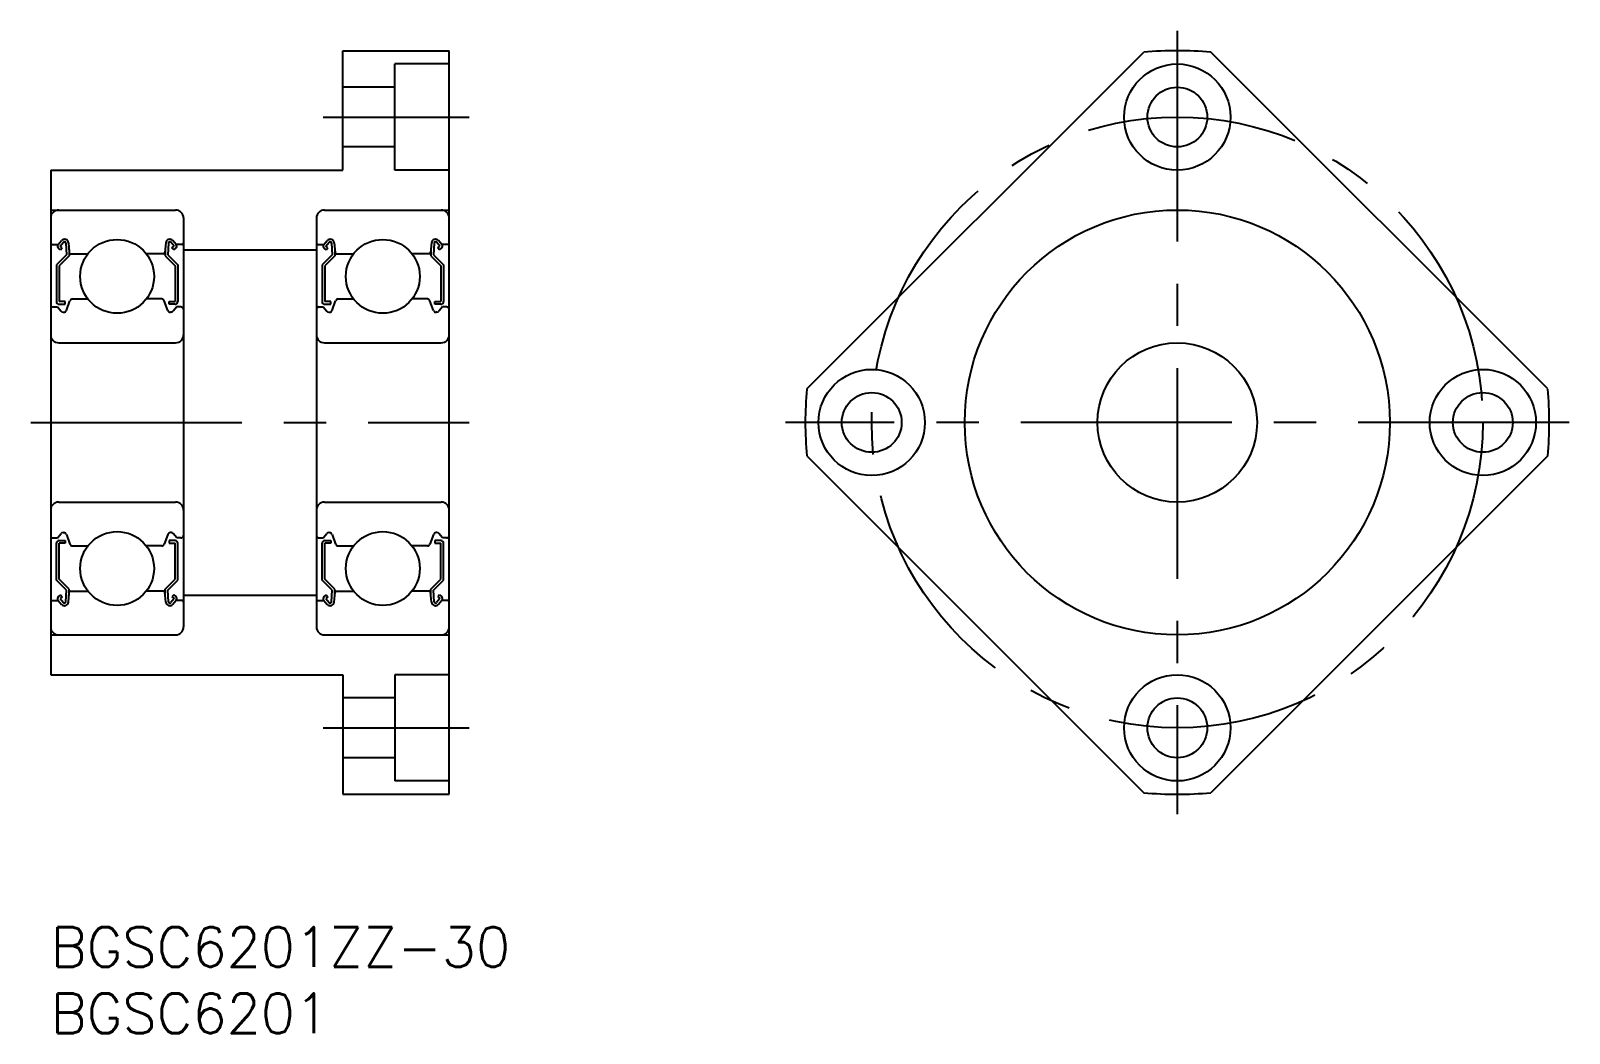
# Model space of a CAD drawing. Extents: x -2 to 114, y -8 to 67.
import ezdxf

# ---------------------------------------------------------------- set-up
doc = ezdxf.new("R2010")
doc.units = 0
doc.header["$LTSCALE"] = 0.5
doc.linetypes.add('CENTER', pattern=[50.8, 31.75, -6.35, 6.35, -6.35])
for name, color, linetype in [('MSM_CENTER', 1, 'CENTER'), ('MSM_CONTINUOUS', 7, 'CONTINUOUS'), ('MSM_PART_NUMBER', 7, 'CONTINUOUS')]:
    doc.layers.add(name, color=color, linetype=linetype)
doc.styles.get("Standard").update_dxf_attribs({"font": 'txt.shx', "height": 3, "bigfont": 'bigfont.shx'})

# ---------------------------------------------------------------- blocks, each defined once
blk = doc.blocks.new('*U1')
at = {"layer": 'MSM_PART_NUMBER'}
blk.add_text('BGSC6201ZZ-30', height=3, dxfattribs=at).set_placement((0, -3))
blk = doc.blocks.new('*U2')
at = {"layer": 'MSM_PART_NUMBER'}
blk.add_text('BGSC6201', height=3, dxfattribs=at).set_placement((0, -8))

msp = doc.modelspace()

# ---------------------------------------------------------------- linework, layer by layer
at = {"layer": 'MSM_CENTER'}
for p, q in [((84.8, 67.5), (84.8, 8.5)), ((20.5, 61), (31.5, 61)), ((-1.5, 38), (31.5, 38)), ((114.3, 38), (55.3, 38)), ((20.5, 15), (31.5, 15))]:
    msp.add_line(p, q, dxfattribs=at)
msp.add_circle((84.8, 38), 23, dxfattribs=at)
at = {"layer": 'MSM_CONTINUOUS'}
for p, q in [((22, 66), (30, 66)), ((22, 57), (22, 66)), ((30, 65), (25.9, 65)), ((25.9, 57), (25.9, 65)), ((30, 10), (30, 66)), ((56.92, 40.52), (82.28, 65.89)), ((112.69, 40.52), (87.32, 65.89)), ((25.9, 63.25), (22, 63.25)), ((25.9, 58.75), (22, 58.75)), ((0, 57), (0, 19)), ((0, 57), (22, 57)), ((30, 57), (25.9, 57)), ((0, 54), (9.4, 54)), ((10, 53.4), (10, 22.6)), ((20, 53.4), (20, 22.6)), ((20.6, 54), (30, 54)), ((0.1, 51.4), (0.56, 51.4)), ((0.56, 51.4), (0.81, 51.7)), ((0.74, 50.99), (0.58, 51.12)), ((0.71, 51.27), (0.96, 51.57)), ((0.87, 51.14), (0.71, 51.27)), ((0.74, 50.99), (0.87, 51.14)), ((1.14, 51.51), (1.18, 50.63)), ((1.34, 51.53), (1.4, 50.79)), ((1.38, 51.02), (1.38, 50.55)), ((8.66, 51.53), (8.6, 50.79)), ((8.62, 51.02), (8.62, 50.55)), ((8.86, 51.51), (8.82, 50.63)), ((9.29, 51.27), (9.04, 51.57)), ((9.13, 51.14), (9.29, 51.27)), ((9.26, 50.99), (9.13, 51.14)), ((9.44, 51.4), (9.19, 51.7)), ((9.26, 50.99), (9.42, 51.12)), ((9.9, 51.4), (9.44, 51.4)), ((10, 51), (20, 51)), ((20.1, 51.4), (20.56, 51.4)), ((20.56, 51.4), (20.81, 51.7)), ((20.74, 50.99), (20.58, 51.12)), ((20.71, 51.27), (20.96, 51.57)), ((20.87, 51.14), (20.71, 51.27)), ((20.74, 50.99), (20.87, 51.14)), ((21.14, 51.51), (21.18, 50.63)), ((21.34, 51.53), (21.4, 50.79)), ((21.38, 51.02), (21.38, 50.55)), ((28.66, 51.53), (28.6, 50.79)), ((28.62, 51.02), (28.62, 50.55)), ((28.86, 51.51), (28.82, 50.63)), ((29.29, 51.27), (29.04, 51.57)), ((29.13, 51.14), (29.29, 51.27)), ((29.26, 50.99), (29.13, 51.14)), ((29.44, 51.4), (29.19, 51.7)), ((29.26, 50.99), (29.42, 51.12)), ((29.9, 51.4), (29.44, 51.4)), ((1.18, 50.63), (0.43, 49.88)), ((0.43, 49.88), (0.43, 47.1)), ((1.38, 50.55), (0.63, 49.8)), ((0.63, 49.8), (0.63, 47.1)), ((1.5, 50.7), (2.8, 50.7)), ((8.5, 50.7), (7.2, 50.7)), ((8.62, 50.55), (9.37, 49.8)), ((8.82, 50.63), (9.57, 49.88)), ((9.37, 49.8), (9.37, 47.1)), ((9.57, 49.88), (9.57, 47.1)), ((21.18, 50.63), (20.43, 49.88)), ((20.43, 49.88), (20.43, 47.1)), ((21.38, 50.55), (20.63, 49.8)), ((20.63, 49.8), (20.63, 47.1)), ((21.5, 50.7), (22.8, 50.7)), ((28.5, 50.7), (27.2, 50.7)), ((28.62, 50.55), (29.37, 49.8)), ((28.82, 50.63), (29.57, 49.88)), ((29.37, 49.8), (29.37, 47.1)), ((29.57, 49.88), (29.57, 47.1)), ((0.2, 46.7), (0.5, 46.7)), ((0.5, 46.7), (0.78, 46.37)), ((1.08, 47.1), (0.63, 47.1)), ((0.63, 46.9), (1.08, 46.9)), ((1.08, 46.9), (1.08, 47.1)), ((1.18, 46.43), (1.45, 47.17)), ((1.64, 47.3), (2.8, 47.3)), ((8.36, 47.3), (7.2, 47.3)), ((8.82, 46.43), (8.55, 47.17)), ((8.92, 47.1), (9.37, 47.1)), ((8.92, 46.9), (8.92, 47.1)), ((9.37, 46.9), (8.92, 46.9)), ((9.5, 46.7), (9.22, 46.37)), ((9.8, 46.7), (9.5, 46.7)), ((20.2, 46.7), (20.5, 46.7)), ((20.5, 46.7), (20.78, 46.37)), ((21.08, 47.1), (20.63, 47.1)), ((20.63, 46.9), (21.08, 46.9)), ((21.08, 46.9), (21.08, 47.1)), ((21.18, 46.43), (21.45, 47.17)), ((21.64, 47.3), (22.8, 47.3)), ((28.36, 47.3), (27.2, 47.3)), ((28.82, 46.43), (28.55, 47.17)), ((28.92, 47.1), (29.37, 47.1)), ((28.92, 46.9), (28.92, 47.1)), ((29.37, 46.9), (28.92, 46.9)), ((29.5, 46.7), (29.22, 46.37)), ((29.8, 46.7), (29.5, 46.7)), ((0.93, 46.3), (0.99, 46.3)), ((9.07, 46.3), (9.01, 46.3)), ((20.93, 46.3), (20.99, 46.3)), ((29.07, 46.3), (29.01, 46.3)), ((0.6, 44), (9.4, 44)), ((20.6, 44), (29.4, 44)), ((56.92, 35.48), (82.28, 10.11)), ((112.69, 35.48), (87.32, 10.11)), ((0.6, 32), (9.4, 32)), ((20.6, 32), (29.4, 32)), ((0.2, 29.3), (0.5, 29.3)), ((0.5, 29.3), (0.78, 29.63)), ((0.63, 29.1), (1.08, 29.1)), ((0.93, 29.7), (0.99, 29.7)), ((1.08, 29.1), (1.08, 28.9)), ((1.18, 29.57), (1.45, 28.83)), ((8.82, 29.57), (8.55, 28.83)), ((8.92, 29.1), (8.92, 28.9)), ((9.37, 29.1), (8.92, 29.1)), ((9.07, 29.7), (9.01, 29.7)), ((9.5, 29.3), (9.22, 29.63)), ((9.8, 29.3), (9.5, 29.3)), ((20.2, 29.3), (20.5, 29.3)), ((20.5, 29.3), (20.78, 29.63)), ((20.63, 29.1), (21.08, 29.1)), ((20.93, 29.7), (20.99, 29.7)), ((21.08, 29.1), (21.08, 28.9)), ((21.18, 29.57), (21.45, 28.83)), ((28.82, 29.57), (28.55, 28.83)), ((28.92, 29.1), (28.92, 28.9)), ((29.37, 29.1), (28.92, 29.1)), ((29.07, 29.7), (29.01, 29.7)), ((29.5, 29.3), (29.22, 29.63)), ((29.8, 29.3), (29.5, 29.3)), ((0.43, 26.12), (0.43, 28.9)), ((1.08, 28.9), (0.63, 28.9)), ((0.63, 26.2), (0.63, 28.9)), ((1.64, 28.7), (2.8, 28.7)), ((8.36, 28.7), (7.2, 28.7)), ((8.92, 28.9), (9.37, 28.9)), ((9.37, 26.2), (9.37, 28.9)), ((9.57, 26.12), (9.57, 28.9)), ((20.43, 26.12), (20.43, 28.9)), ((21.08, 28.9), (20.63, 28.9)), ((20.63, 26.2), (20.63, 28.9)), ((21.64, 28.7), (22.8, 28.7)), ((28.36, 28.7), (27.2, 28.7)), ((28.92, 28.9), (29.37, 28.9)), ((29.37, 26.2), (29.37, 28.9)), ((29.57, 26.12), (29.57, 28.9)), ((1.18, 25.37), (0.43, 26.12)), ((1.38, 25.45), (0.63, 26.2)), ((8.62, 25.45), (9.37, 26.2)), ((8.82, 25.37), (9.57, 26.12)), ((21.18, 25.37), (20.43, 26.12)), ((21.38, 25.45), (20.63, 26.2)), ((28.62, 25.45), (29.37, 26.2)), ((28.82, 25.37), (29.57, 26.12)), ((0.1, 24.6), (0.56, 24.6)), ((0.56, 24.6), (0.81, 24.3)), ((0.74, 25.01), (0.58, 24.88)), ((0.87, 24.86), (0.71, 24.73)), ((0.71, 24.73), (0.96, 24.43)), ((0.74, 25.01), (0.87, 24.86)), ((1.14, 24.49), (1.18, 25.37)), ((1.34, 24.47), (1.4, 25.21)), ((1.38, 24.98), (1.38, 25.45)), ((1.5, 25.3), (2.8, 25.3)), ((8.5, 25.3), (7.2, 25.3)), ((8.66, 24.47), (8.6, 25.21)), ((8.62, 24.98), (8.62, 25.45)), ((8.86, 24.49), (8.82, 25.37)), ((9.29, 24.73), (9.04, 24.43)), ((9.26, 25.01), (9.13, 24.86)), ((9.13, 24.86), (9.29, 24.73)), ((9.44, 24.6), (9.19, 24.3)), ((9.26, 25.01), (9.42, 24.88)), ((9.9, 24.6), (9.44, 24.6)), ((10, 25), (20, 25)), ((20.1, 24.6), (20.56, 24.6)), ((20.56, 24.6), (20.81, 24.3)), ((20.74, 25.01), (20.58, 24.88)), ((20.87, 24.86), (20.71, 24.73)), ((20.71, 24.73), (20.96, 24.43)), ((20.74, 25.01), (20.87, 24.86)), ((21.14, 24.49), (21.18, 25.37)), ((21.34, 24.47), (21.4, 25.21)), ((21.38, 24.98), (21.38, 25.45)), ((21.5, 25.3), (22.8, 25.3)), ((28.5, 25.3), (27.2, 25.3)), ((28.66, 24.47), (28.6, 25.21)), ((28.62, 24.98), (28.62, 25.45)), ((28.86, 24.49), (28.82, 25.37)), ((29.29, 24.73), (29.04, 24.43)), ((29.26, 25.01), (29.13, 24.86)), ((29.13, 24.86), (29.29, 24.73)), ((29.44, 24.6), (29.19, 24.3)), ((29.26, 25.01), (29.42, 24.88)), ((29.9, 24.6), (29.44, 24.6)), ((0, 22), (9.4, 22)), ((20.6, 22), (30, 22)), ((0, 19), (22, 19)), ((22, 19), (22, 10)), ((30, 19), (25.9, 19)), ((25.9, 19), (25.9, 11)), ((25.9, 17.25), (22, 17.25)), ((25.9, 12.75), (22, 12.75)), ((30, 11), (25.9, 11)), ((22, 10), (30, 10))]:
    msp.add_line(p, q, dxfattribs=at)
for centre, radius in [((84.8, 61), 4), ((84.8, 61), 2.25), ((84.8, 38), 16), ((5, 49), 2.78), ((25, 49), 2.78), ((84.8, 38), 6), ((61.8, 38), 4), ((107.8, 38), 4), ((61.8, 38), 2.25), ((107.8, 38), 2.25), ((5, 27), 2.78), ((25, 27), 2.78), ((84.8, 15), 4), ((84.8, 15), 2.25)]:
    msp.add_circle(centre, radius, dxfattribs=at)
for centre, radius, start, end in [((84.8, 38), 28, 84.8381, 95.1619), ((0.6, 53.4), 0.6, 90, 180), ((9.4, 53.4), 0.6, 360, 90), ((20.6, 53.4), 0.6, 90, 180), ((29.4, 53.4), 0.6, 0, 90), ((0.1, 51.5), 0.1, 180, 270), ((0.71, 51.27), 0.2, 140.0012, 230.087), ((1.04, 51.5), 0.3, 4.9968, 140.0012), ((1.04, 51.51), 0.1, 2.8198, 140.0002), ((8.96, 51.5), 0.3, 39.9988, 175.0032), ((8.96, 51.51), 0.1, 39.9998, 177.1802), ((9.29, 51.27), 0.2, 309.913, 39.9988), ((9.9, 51.5), 0.1, 270, 0), ((20.1, 51.5), 0.1, 180, 270), ((20.71, 51.27), 0.2, 140.0012, 230.087), ((21.04, 51.5), 0.3, 4.9968, 140.0012), ((21.04, 51.51), 0.1, 2.8198, 140.0002), ((28.96, 51.5), 0.3, 39.9988, 175.0032), ((28.96, 51.51), 0.1, 39.9998, 177.1802), ((29.29, 51.27), 0.2, 309.913, 39.9988), ((29.9, 51.5), 0.1, 270, 0), ((1.5, 50.8), 0.1, 184.9968, 270), ((8.5, 50.8), 0.1, 270, 355.0032), ((21.5, 50.8), 0.1, 184.9968, 270), ((28.5, 50.8), 0.1, 270, 355.0032), ((0.2, 46.5), 0.2, 90, 180), ((0.63, 47.1), 0.2, 180, 270), ((0.93, 46.5), 0.2, 219.9952, 270), ((0.99, 46.5), 0.2, 270, 339.9916), ((1.64, 47.1), 0.2, 90, 159.9916), ((8.36, 47.1), 0.2, 20.0084, 90), ((9.01, 46.5), 0.2, 200.0084, 270), ((9.07, 46.5), 0.2, 270, 320.0048), ((9.37, 47.1), 0.2, 270, 0), ((9.8, 46.5), 0.2, 0, 90), ((20.2, 46.5), 0.2, 90, 180), ((20.63, 47.1), 0.2, 180, 270), ((20.93, 46.5), 0.2, 219.9952, 270), ((20.99, 46.5), 0.2, 270, 339.9916), ((21.64, 47.1), 0.2, 90, 159.9916), ((28.36, 47.1), 0.2, 20.0084, 90), ((29.01, 46.5), 0.2, 200.0084, 270), ((29.07, 46.5), 0.2, 270, 320.0048), ((29.37, 47.1), 0.2, 270, 0), ((29.8, 46.5), 0.2, 0, 90), ((0.6, 44.6), 0.6, 180, 270), ((9.4, 44.6), 0.6, 270, 0), ((20.6, 44.6), 0.6, 180, 270), ((29.4, 44.6), 0.6, 270, 0), ((84.8, 38), 28, 174.8381, 185.1619), ((84.8, 38), 28, 354.8381, 5.1619), ((0.6, 31.4), 0.6, 90, 180), ((9.4, 31.4), 0.6, 0, 90), ((20.6, 31.4), 0.6, 90, 180), ((29.4, 31.4), 0.6, 0, 90), ((0.2, 29.5), 0.2, 180, 270), ((0.63, 28.9), 0.2, 90, 180), ((0.93, 29.5), 0.2, 90, 140.0048), ((0.99, 29.5), 0.2, 20.0084, 90), ((9.01, 29.5), 0.2, 90, 159.9916), ((9.07, 29.5), 0.2, 39.9952, 90), ((9.37, 28.9), 0.2, 0, 90), ((9.8, 29.5), 0.2, 270, 0), ((20.2, 29.5), 0.2, 180, 270), ((20.63, 28.9), 0.2, 90, 180), ((20.93, 29.5), 0.2, 90, 140.0048), ((20.99, 29.5), 0.2, 20.0084, 90), ((29.01, 29.5), 0.2, 90, 159.9916), ((29.07, 29.5), 0.2, 39.9952, 90), ((29.37, 28.9), 0.2, 0, 90), ((29.8, 29.5), 0.2, 270, 0), ((1.64, 28.9), 0.2, 200.0084, 270), ((8.36, 28.9), 0.2, 270, 339.9916), ((21.64, 28.9), 0.2, 200.0084, 270), ((28.36, 28.9), 0.2, 270, 339.9916), ((0.1, 24.5), 0.1, 90, 180), ((0.71, 24.73), 0.2, 129.913, 219.9988), ((1.04, 24.5), 0.3, 219.9988, 355.0032), ((1.04, 24.49), 0.1, 219.9998, 357.1802), ((1.5, 25.2), 0.1, 90, 175.0032), ((8.5, 25.2), 0.1, 4.9968, 90), ((8.96, 24.5), 0.3, 184.9968, 320.0012), ((8.96, 24.49), 0.1, 182.8198, 320.0002), ((9.29, 24.73), 0.2, 320.0012, 50.087), ((9.9, 24.5), 0.1, 0, 90), ((20.1, 24.5), 0.1, 90, 180), ((20.71, 24.73), 0.2, 129.913, 219.9988), ((21.04, 24.5), 0.3, 219.9988, 355.0032), ((21.04, 24.49), 0.1, 219.9998, 357.1802), ((21.5, 25.2), 0.1, 90, 175.0032), ((28.5, 25.2), 0.1, 4.9968, 90), ((28.96, 24.5), 0.3, 184.9968, 320.0012), ((28.96, 24.49), 0.1, 182.8198, 320.0002), ((29.29, 24.73), 0.2, 320.0012, 50.087), ((29.9, 24.5), 0.1, 0, 90), ((0.6, 22.6), 0.6, 180, 270), ((9.4, 22.6), 0.6, 270, 0), ((20.6, 22.6), 0.6, 180, 270), ((29.4, 22.6), 0.6, 270, 0), ((84.8, 38), 28, 264.8381, 275.1619)]:
    msp.add_arc(centre, radius, start, end, dxfattribs=at)

# ---------------------------------------------------------------- block references
for name in ['*U1', '*U2']:
    msp.add_blockref(name, (0, 0), dxfattribs=at)

doc.saveas('drawing.dxf')
